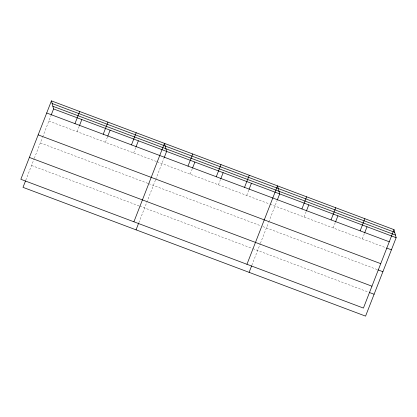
<?xml version="1.0" encoding="UTF-8"?>
<svg xmlns="http://www.w3.org/2000/svg" width="417" height="417" viewBox="0 0 417 417"><rect width="100%" height="100%" fill="white"/><g stroke="black" fill="none" stroke-linecap="round" stroke-linejoin="round"><path stroke-width="0.31" stroke-dasharray="2.08 1.56" d="M25.771 180.253L34.079 158.945M34.309 158.351L42.398 137.61M42.628 137.016L50.978 115.598M77.114 131.678L79.24 126.221M105.376 142.301L107.503 136.844M133.638 152.93L135.765 147.472M138.819 222.751L155.447 180.108M155.677 179.513L164.027 158.095M190.162 174.176L192.289 168.718M218.425 184.799L220.551 179.341M246.687 195.427L248.813 189.97M251.868 265.248L260.177 243.94M260.406 243.346L268.491 222.605M268.725 222.011L277.076 200.593M304.066 216.996L306.193 211.539M333.183 227.943L335.315 222.485M362.305 238.889L364.432 233.431M48.852 121.055L156.49 161.52M157.089 161.744L269.533 204.017M270.138 204.241L385.96 247.781M40.324 142.932L147.957 183.391M148.561 183.621L260.406 225.665M262.809 226.572L377.432 269.658M31.536 165.471L139.169 205.935M139.773 206.16L252.217 248.433M252.822 248.657L368.644 292.197"/><path stroke-width="0.63" d="M51.427 100.872L20.85 179.294L363.421 308.074L393.997 229.652L51.427 100.872L53.579 108.926L51.213 114.993M25.541 180.842L23.003 187.348L365.573 316.128L396.15 237.706L393.997 229.652M74.961 123.625L79.689 111.495M79.475 125.616L81.841 119.549M103.218 134.248L107.951 122.124M107.737 136.239L110.104 130.177M131.48 144.871L136.213 132.747M135.999 146.862L138.366 140.8M133.899 221.792L164.475 143.37L166.628 151.423L164.262 157.49M136.051 229.845L138.59 223.34M188.004 166.122L192.737 153.993M192.524 168.114L194.89 162.046M216.267 176.745L221 164.621M220.786 178.737L223.152 172.674M244.529 187.369L249.262 175.244M249.048 189.36L251.415 183.298M246.947 264.289L277.524 185.867L279.677 193.921L277.31 199.988M249.1 272.343L251.639 265.837M301.913 208.943L306.641 196.814M306.432 210.934L308.794 204.867M331.03 219.889L335.758 207.76M335.549 221.88L337.911 215.813M360.147 230.836L364.875 218.706M364.666 232.827L367.033 226.759M52.135 103.531L394.706 232.311M52.87 106.267L395.441 235.047M53.579 108.926L396.15 237.706M46.699 113.002L389.269 241.782M386.569 248.011L391.422 249.835M38.166 134.879L380.737 263.659M378.042 269.888L382.895 271.712M29.378 157.417L371.948 286.198M369.253 292.426L374.106 294.251"/></g></svg>
